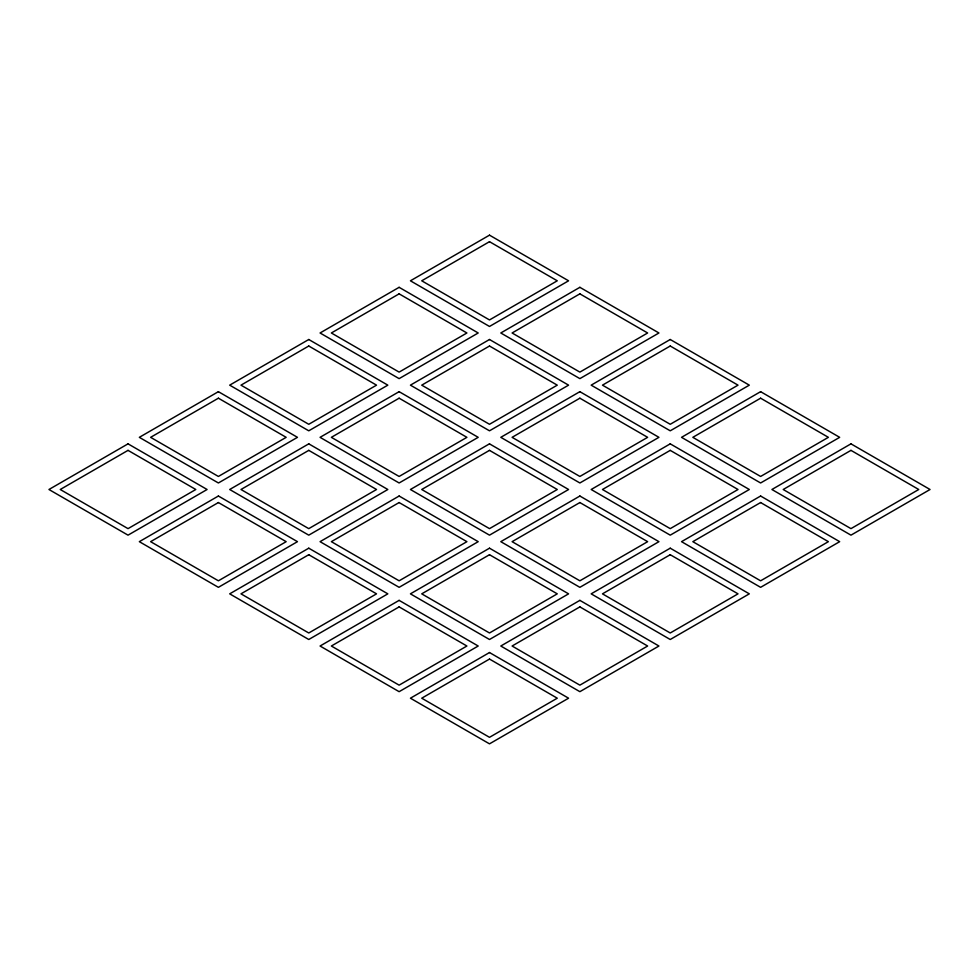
<?xml version="1.0" encoding="UTF-8"?>
<svg xmlns="http://www.w3.org/2000/svg" width="979" height="979" viewBox="0 0 979 979"><rect width="100%" height="100%" fill="white"/><g stroke="black" fill="none" stroke-linecap="round" stroke-linejoin="round"><path stroke-width="1.47" d="M128.029 443.842L48.95 489.5L128.029 535.158L207.095 489.5L128.029 443.842M218.39 391.673L139.324 437.332L218.39 482.977L297.469 437.332L218.39 391.673M308.764 339.505L229.686 385.151L308.764 430.809L387.831 385.151L308.764 339.505M399.126 287.324L320.06 332.982L399.126 378.628L478.205 332.982L399.126 287.324M489.5 235.156L410.421 280.802L489.5 326.46L568.579 280.802L489.5 235.156M128.029 450.364L60.245 489.5L128.029 528.636L195.8 489.5L128.029 450.364M218.39 398.196L150.619 437.332L218.39 476.455L286.174 437.332L218.39 398.196M308.764 346.015L240.981 385.151L308.764 424.286L376.536 385.151L308.764 346.015M399.126 293.847L331.355 332.982L399.126 372.106L466.91 332.982L399.126 293.847M489.5 241.678L421.729 280.802L489.5 319.937L557.271 280.802L489.5 241.678M218.39 496.023L139.324 541.668L218.39 587.327L297.469 541.668L218.39 496.023M308.764 443.842L229.686 489.5L308.764 535.158L387.831 489.5L308.764 443.842M399.126 391.673L320.06 437.332L399.126 482.977L478.205 437.332L399.126 391.673M489.5 339.505L410.421 385.151L489.5 430.809L568.579 385.151L489.5 339.505M579.874 287.324L500.795 332.982L579.874 378.628L658.94 332.982L579.874 287.324M218.39 502.545L150.619 541.668L218.39 580.804L286.174 541.668L218.39 502.545M308.764 450.364L240.981 489.5L308.764 528.636L376.536 489.5L308.764 450.364M399.126 398.196L331.355 437.332L399.126 476.455L466.91 437.332L399.126 398.196M489.5 346.015L421.729 385.151L489.5 424.286L557.271 385.151L489.5 346.015M579.874 293.847L512.09 332.982L579.874 372.106L647.645 332.982L579.874 293.847M308.764 548.191L229.686 593.849L308.764 639.495L387.831 593.849L308.764 548.191M399.126 496.023L320.06 541.668L399.126 587.327L478.205 541.668L399.126 496.023M489.5 443.842L410.421 489.5L489.5 535.158L568.579 489.5L489.5 443.842M579.874 391.673L500.795 437.332L579.874 482.977L658.94 437.332L579.874 391.673M670.236 339.505L591.169 385.151L670.236 430.809L749.314 385.151L670.236 339.505M308.764 554.714L240.981 593.849L308.764 632.985L376.536 593.849L308.764 554.714M399.126 502.545L331.355 541.668L399.126 580.804L466.91 541.668L399.126 502.545M489.5 450.364L421.729 489.5L489.5 528.636L557.271 489.5L489.5 450.364M579.874 398.196L512.09 437.332L579.874 476.455L647.645 437.332L579.874 398.196M670.236 346.015L602.464 385.151L670.236 424.286L738.019 385.151L670.236 346.015M399.126 600.372L320.06 646.018L399.126 691.676L478.205 646.018L399.126 600.372M489.5 548.191L410.421 593.849L489.5 639.495L568.579 593.849L489.5 548.191M579.874 496.023L500.795 541.668L579.874 587.327L658.94 541.668L579.874 496.023M670.236 443.842L591.169 489.5L670.236 535.158L749.314 489.5L670.236 443.842M760.61 391.673L681.531 437.332L760.61 482.977L839.676 437.332L760.61 391.673M399.126 606.894L331.355 646.018L399.126 685.153L466.91 646.018L399.126 606.894M489.5 554.714L421.729 593.849L489.5 632.985L557.271 593.849L489.5 554.714M579.874 502.545L512.09 541.668L579.874 580.804L647.645 541.668L579.874 502.545M670.236 450.364L602.464 489.5L670.236 528.636L738.019 489.5L670.236 450.364M760.61 398.196L692.826 437.332L760.61 476.455L828.381 437.332L760.61 398.196M489.5 652.54L410.421 698.198L489.5 743.844L568.579 698.198L489.5 652.54M579.874 600.372L500.795 646.018L579.874 691.676L658.94 646.018L579.874 600.372M670.236 548.191L591.169 593.849L670.236 639.495L749.314 593.849L670.236 548.191M760.61 496.023L681.531 541.668L760.61 587.327L839.676 541.668L760.61 496.023M850.971 443.842L771.905 489.5L850.971 535.158L930.05 489.5L850.971 443.842M489.5 659.063L421.729 698.198L489.5 737.322L557.271 698.198L489.5 659.063M579.874 606.894L512.09 646.018L579.874 685.153L647.645 646.018L579.874 606.894M670.236 554.714L602.464 593.849L670.236 632.985L738.019 593.849L670.236 554.714M760.61 502.545L692.826 541.668L760.61 580.804L828.381 541.668L760.61 502.545M850.971 450.364L783.2 489.5L850.971 528.636L918.755 489.5L850.971 450.364"/></g></svg>
